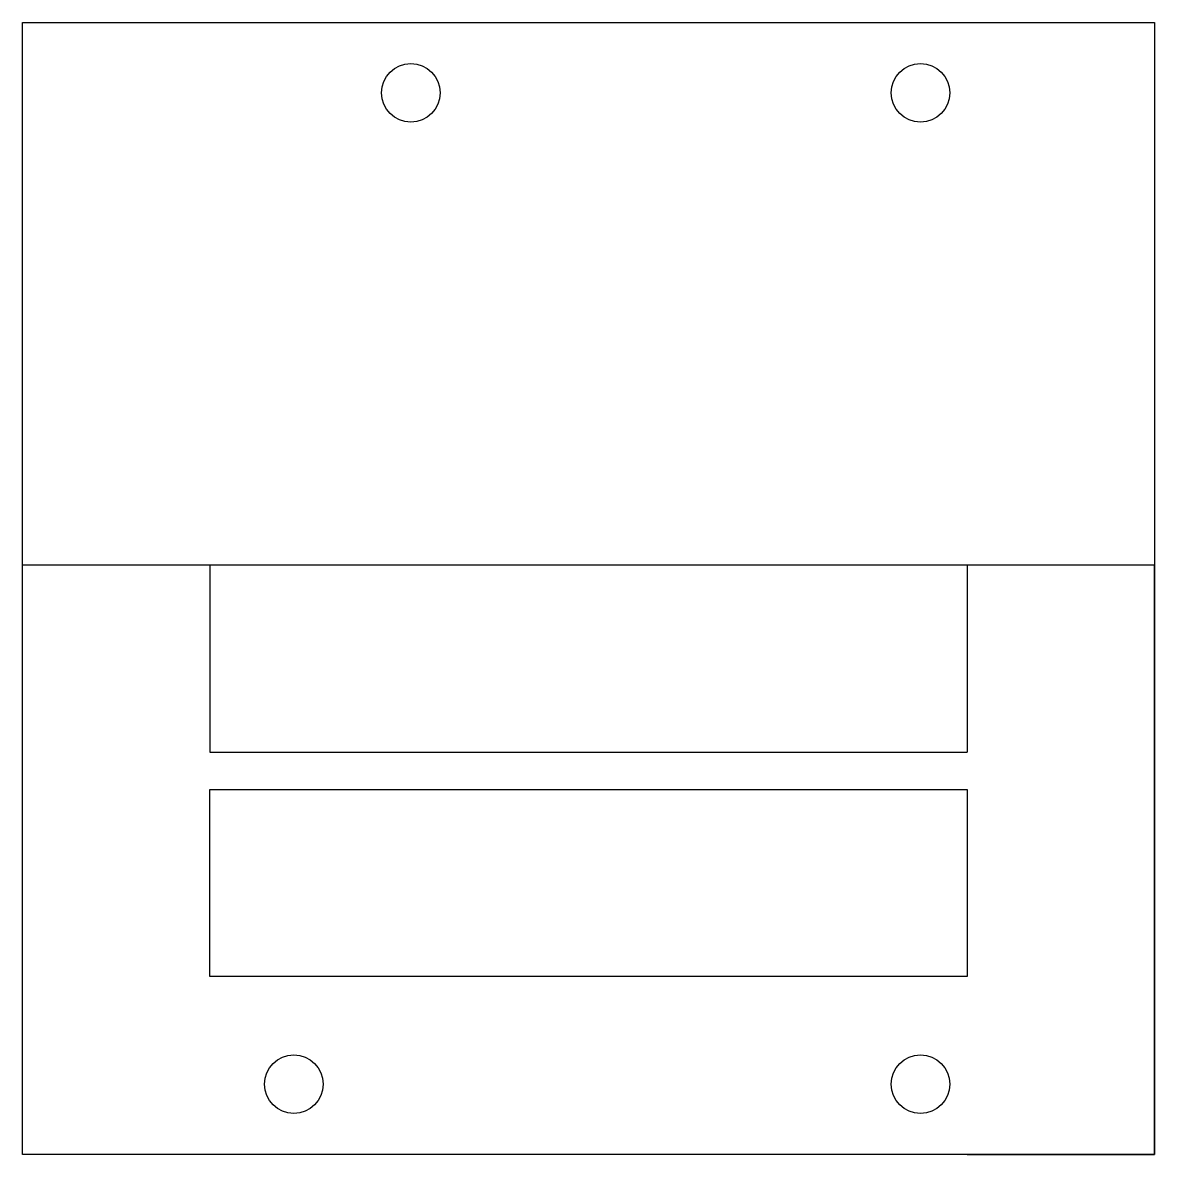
# Model space of a CAD drawing. Header units: millimetres. Extents: x 0 to 48.4, y 0 to 48.4.
import ezdxf

# ---------------------------------------------------------------- set-up
doc = ezdxf.new("R2010")
doc.units = ezdxf.units.MM
doc.layers.get('0').update_dxf_attribs({"linetype": 'CONTINUOUS'})

msp = doc.modelspace()

# ---------------------------------------------------------------- linework, layer by layer
for p, q in [((0, 48.4), (48.4, 48.4)), ((0, 25.2), (0, 48.4)), ((48.4, 48.4), (48.4, 25.2)), ((48.4, 25.2), (0, 25.2)), ((0, 0), (0, 25.2)), ((8, 25.2), (8, 17.2)), ((48.4, 25.2), (40.4, 25.2)), ((40.4, 25.2), (40.4, 17.2)), ((48.4, 0), (48.4, 25.2)), ((0, 15.6), (0, 17.2)), ((8, 17.2), (40.4, 17.2)), ((48.4, 17.2), (48.4, 15.6)), ((0, 6), (0, 7.6)), ((0, 0), (0, 7.6)), ((48.4, 7.6), (48.4, 6)), ((48.4, 7.6), (48.4, 0)), ((48.4, 0), (0, 0)), ((8, 0), (0, 0)), ((40.4, 0), (48.4, 0))]:
    msp.add_line(p, q)
for points in [[(0, 0), (0, 48.4), (48.4, 48.4), (48.4, 0)], [(40.4, 7.6), (8, 7.6), (8, 15.6), (40.4, 15.6)]]:
    msp.add_lwpolyline(points, close=True)
for centre in [(16.6, 45.4), (38.4, 45.4), (11.6, 3), (38.4, 3)]:
    msp.add_circle(centre, 1.25)

doc.saveas('drawing.dxf')
